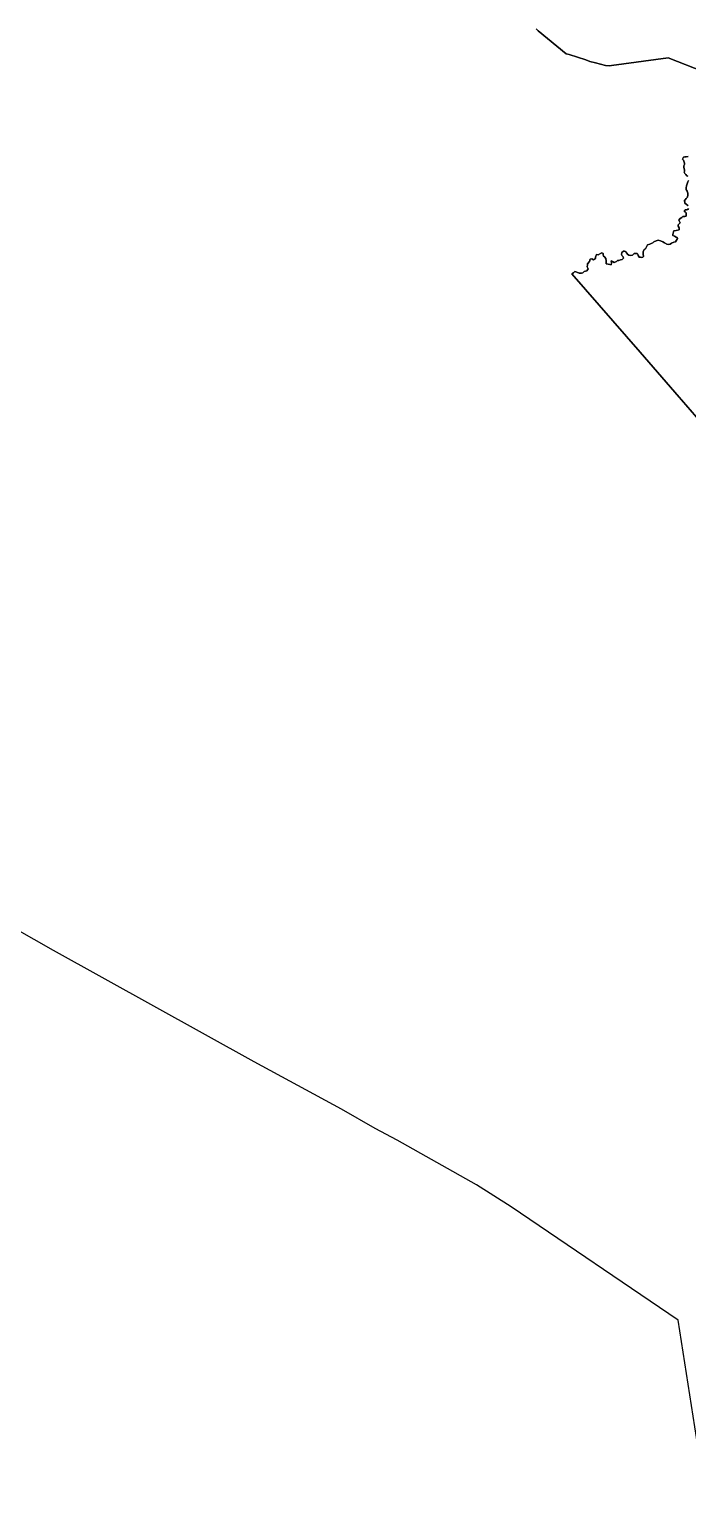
# Model space of a CAD drawing. Header units: inches. Extents: x 33.9 to 41.9, y -4.8 to 5.4.
# Drawn here: x 37.209 to 37.679, y -3.18 to -2.137 of the extents above; entities that cross this region are included whole.
import ezdxf

# ---------------------------------------------------------------- set-up
doc = ezdxf.new("R2010")
doc.units = ezdxf.units.IN
doc.header["$MEASUREMENT"] = 0
doc.layers.add('Counties', color=7, linetype='Continuous')

msp = doc.modelspace()

# ---------------------------------------------------------------- linework, layer by layer
at = {"layer": 'Counties'}
for points in [[(37.6902, -2.1675), (37.6649, -2.1576), (37.6245, -2.163), (37.6227, -2.1632), (37.6202, -2.163), (37.6165, -2.162), (37.6131, -2.161), (37.609, -2.1601), (37.606, -2.159), (37.5942, -2.1552), (37.5922, -2.1546), (37.5721, -2.1383), (37.5706, -2.1369)], [(37.5706, -2.1369), (37.5721, -2.1383), (37.5922, -2.1546), (37.5942, -2.1552), (37.606, -2.159), (37.609, -2.1601), (37.6131, -2.161), (37.6165, -2.162), (37.6202, -2.163), (37.6227, -2.1632), (37.6245, -2.163), (37.6649, -2.1576), (37.6902, -2.1675)], [(37.6902, -2.1675), (37.6649, -2.1576), (37.6245, -2.163), (37.6227, -2.1632), (37.6202, -2.163), (37.6165, -2.162), (37.6131, -2.161), (37.609, -2.1601), (37.606, -2.159), (37.5942, -2.1552), (37.5922, -2.1546), (37.5721, -2.1383), (37.5706, -2.1369)], [(37.5706, -2.1369), (37.5721, -2.1383), (37.5922, -2.1546), (37.5942, -2.1552), (37.606, -2.159), (37.609, -2.1601), (37.6131, -2.161), (37.6165, -2.162), (37.6202, -2.163), (37.6227, -2.1632), (37.6245, -2.163), (37.6649, -2.1576), (37.6902, -2.1675)], [(37.6789, -2.242), (37.6781, -2.2416), (37.6774, -2.2407), (37.6768, -2.2399), (37.6762, -2.239), (37.6764, -2.2386), (37.6764, -2.2374), (37.6761, -2.2358), (37.6761, -2.2345), (37.6766, -2.2335), (37.6764, -2.2326), (37.6758, -2.2304), (37.6752, -2.2298), (37.6759, -2.2283), (37.6768, -2.2281), (37.6777, -2.2281), (37.6791, -2.2279)], [(37.6791, -2.2279), (37.6777, -2.2281), (37.6768, -2.2281), (37.6759, -2.2283), (37.6752, -2.2298), (37.6758, -2.2304), (37.6764, -2.2326), (37.6766, -2.2335), (37.6761, -2.2345), (37.6761, -2.2358), (37.6764, -2.2374), (37.6764, -2.2386), (37.6762, -2.239), (37.6768, -2.2399), (37.6774, -2.2407), (37.6781, -2.2416), (37.6789, -2.242)], [(37.6789, -2.242), (37.6781, -2.2416), (37.6774, -2.2407), (37.6768, -2.2399), (37.6762, -2.239), (37.6764, -2.2386), (37.6764, -2.2374), (37.6761, -2.2358), (37.6761, -2.2345), (37.6766, -2.2335), (37.6764, -2.2326), (37.6758, -2.2304), (37.6752, -2.2298), (37.6759, -2.2283), (37.6768, -2.2281), (37.6777, -2.2281), (37.6791, -2.2279)], [(37.6791, -2.2279), (37.6777, -2.2281), (37.6768, -2.2281), (37.6759, -2.2283), (37.6752, -2.2298), (37.6758, -2.2304), (37.6764, -2.2326), (37.6766, -2.2335), (37.6761, -2.2345), (37.6761, -2.2358), (37.6764, -2.2374), (37.6764, -2.2386), (37.6762, -2.239), (37.6768, -2.2399), (37.6774, -2.2407), (37.6781, -2.2416), (37.6789, -2.242)], [(37.6791, -2.2632), (37.6788, -2.2628), (37.6776, -2.262), (37.6767, -2.2611), (37.6767, -2.2601), (37.6763, -2.2598), (37.6777, -2.2579), (37.6786, -2.2568), (37.6788, -2.2553), (37.6788, -2.2541), (37.6783, -2.2526), (37.678, -2.252), (37.6777, -2.2517), (37.6776, -2.2503), (37.678, -2.2489), (37.6784, -2.2475), (37.6788, -2.246), (37.6793, -2.2449)], [(37.6793, -2.2449), (37.6788, -2.246), (37.6784, -2.2475), (37.678, -2.2489), (37.6776, -2.2503), (37.6777, -2.2517), (37.678, -2.252), (37.6783, -2.2526), (37.6788, -2.2541), (37.6788, -2.2553), (37.6786, -2.2568), (37.6777, -2.2579), (37.6763, -2.2598), (37.6767, -2.2601), (37.6767, -2.2611), (37.6776, -2.262), (37.6788, -2.2628), (37.6791, -2.2632)], [(37.6791, -2.2632), (37.6788, -2.2628), (37.6776, -2.262), (37.6767, -2.2611), (37.6767, -2.2601), (37.6763, -2.2598), (37.6777, -2.2579), (37.6786, -2.2568), (37.6788, -2.2553), (37.6788, -2.2541), (37.6783, -2.2526), (37.678, -2.252), (37.6777, -2.2517), (37.6776, -2.2503), (37.678, -2.2489), (37.6784, -2.2475), (37.6788, -2.246), (37.6793, -2.2449)], [(37.6793, -2.2449), (37.6788, -2.246), (37.6784, -2.2475), (37.678, -2.2489), (37.6776, -2.2503), (37.6777, -2.2517), (37.678, -2.252), (37.6783, -2.2526), (37.6788, -2.2541), (37.6788, -2.2553), (37.6786, -2.2568), (37.6777, -2.2579), (37.6763, -2.2598), (37.6767, -2.2601), (37.6767, -2.2611), (37.6776, -2.262), (37.6788, -2.2628), (37.6791, -2.2632)], [(37.7502, -2.489), (37.6448, -2.3675), (37.5962, -2.3117), (37.5974, -2.3109), (37.5982, -2.3099), (37.5997, -2.3105), (37.6013, -2.3112), (37.603, -2.3112), (37.604, -2.311), (37.605, -2.31), (37.6068, -2.3094), (37.6077, -2.3081), (37.6071, -2.3067), (37.6074, -2.3053), (37.6074, -2.3044), (37.6088, -2.3028), (37.6093, -2.3011), (37.6104, -2.301), (37.6115, -2.3015), (37.6131, -2.3007), (37.613, -2.2998), (37.6138, -2.2979), (37.6148, -2.298), (37.6165, -2.2971), (37.6175, -2.2967), (37.6185, -2.2971), (37.6185, -2.2979), (37.6188, -2.2991), (37.6195, -2.2995), (37.6204, -2.3006), (37.6207, -2.3023), (37.6206, -2.3044), (37.622, -2.3047), (37.6232, -2.305), (37.6243, -2.3051), (37.6245, -2.3037), (37.6243, -2.3024), (37.6251, -2.3029), (37.6263, -2.3034), (37.6281, -2.3027), (37.6287, -2.302), (37.6296, -2.3021), (37.6308, -2.3017), (37.6321, -2.3014), (37.633, -2.3004), (37.6328, -2.2995), (37.6321, -2.2987), (37.6315, -2.2978), (37.6318, -2.2965), (37.6329, -2.2954), (37.6336, -2.2954), (37.6343, -2.2956), (37.6347, -2.296), (37.6354, -2.2969), (37.6358, -2.2975), (37.6367, -2.2984), (37.6377, -2.2985), (37.6394, -2.2982), (37.6399, -2.2977), (37.6407, -2.2972), (37.6417, -2.2972), (37.6427, -2.2972), (37.6431, -2.2976), (37.6435, -2.2986), (37.6441, -2.2996), (37.6451, -2.2998), (37.6458, -2.2999), (37.6468, -2.2998), (37.6473, -2.2992), (37.647, -2.2975), (37.6469, -2.2969), (37.6471, -2.2958), (37.6477, -2.2943), (37.6487, -2.2938), (37.6493, -2.2924), (37.6501, -2.291), (37.6518, -2.2904), (37.6528, -2.29), (37.654, -2.2896), (37.6547, -2.2888), (37.6563, -2.2881), (37.6578, -2.2877), (37.6595, -2.2881), (37.661, -2.2888), (37.6623, -2.2896), (37.6639, -2.2904), (37.6653, -2.2907), (37.6663, -2.2905), (37.6672, -2.2897), (37.6689, -2.2889), (37.6702, -2.2887), (37.6708, -2.2877), (37.6714, -2.2865), (37.6712, -2.2857), (37.6706, -2.2854), (37.6694, -2.2847), (37.6681, -2.2842), (37.6683, -2.2835), (37.6686, -2.2816), (37.669, -2.2809), (37.6705, -2.2807), (37.6727, -2.2802), (37.6728, -2.2788), (37.672, -2.2777), (37.6721, -2.2767), (37.6734, -2.2751), (37.6725, -2.2734), (37.6735, -2.2722), (37.6745, -2.2715), (37.6753, -2.2707), (37.6768, -2.2708), (37.6777, -2.2705), (37.6778, -2.2694), (37.6778, -2.2685), (37.6775, -2.2677), (37.6766, -2.2673), (37.6766, -2.2664), (37.6771, -2.266), (37.678, -2.266), (37.6788, -2.2656), (37.6794, -2.2649)], [(37.6794, -2.2649), (37.6788, -2.2656), (37.678, -2.266), (37.6771, -2.266), (37.6766, -2.2664), (37.6766, -2.2673), (37.6775, -2.2677), (37.6778, -2.2685), (37.6778, -2.2694), (37.6777, -2.2705), (37.6768, -2.2708), (37.6753, -2.2707), (37.6745, -2.2715), (37.6735, -2.2722), (37.6725, -2.2734), (37.6734, -2.2751), (37.6721, -2.2767), (37.672, -2.2777), (37.6728, -2.2788), (37.6727, -2.2802), (37.6705, -2.2807), (37.669, -2.2809), (37.6686, -2.2816), (37.6683, -2.2835), (37.6681, -2.2842), (37.6694, -2.2847), (37.6706, -2.2854), (37.6712, -2.2857), (37.6714, -2.2865), (37.6708, -2.2877), (37.6702, -2.2887), (37.6689, -2.2889), (37.6672, -2.2897), (37.6663, -2.2905), (37.6653, -2.2907), (37.6639, -2.2904), (37.6623, -2.2896), (37.661, -2.2888), (37.6595, -2.2881), (37.6578, -2.2877), (37.6563, -2.2881), (37.6547, -2.2888), (37.654, -2.2896), (37.6528, -2.29), (37.6518, -2.2904), (37.6501, -2.291), (37.6493, -2.2924), (37.6487, -2.2938), (37.6477, -2.2943), (37.6471, -2.2958), (37.6469, -2.2969), (37.647, -2.2975), (37.6473, -2.2992), (37.6468, -2.2998), (37.6458, -2.2999), (37.6451, -2.2998), (37.6441, -2.2996), (37.6435, -2.2986), (37.6431, -2.2976), (37.6427, -2.2972), (37.6417, -2.2972), (37.6407, -2.2972), (37.6399, -2.2977), (37.6394, -2.2982), (37.6377, -2.2985), (37.6367, -2.2984), (37.6358, -2.2975), (37.6354, -2.2969), (37.6347, -2.296), (37.6343, -2.2956), (37.6336, -2.2954), (37.6329, -2.2954), (37.6318, -2.2965), (37.6315, -2.2978), (37.6321, -2.2987), (37.6328, -2.2995), (37.633, -2.3004), (37.6321, -2.3014), (37.6308, -2.3017), (37.6296, -2.3021), (37.6287, -2.302), (37.6281, -2.3027), (37.6263, -2.3034), (37.6251, -2.3029), (37.6243, -2.3024), (37.6245, -2.3037), (37.6243, -2.3051), (37.6232, -2.305), (37.622, -2.3047), (37.6206, -2.3044), (37.6207, -2.3023), (37.6204, -2.3006), (37.6195, -2.2995), (37.6188, -2.2991), (37.6185, -2.2979), (37.6185, -2.2971), (37.6175, -2.2967), (37.6165, -2.2971), (37.6148, -2.298), (37.6138, -2.2979), (37.613, -2.2998), (37.6131, -2.3007), (37.6115, -2.3015), (37.6104, -2.301), (37.6093, -2.3011), (37.6088, -2.3028), (37.6074, -2.3044), (37.6074, -2.3053), (37.6071, -2.3067), (37.6077, -2.3081), (37.6068, -2.3094), (37.605, -2.31), (37.604, -2.311), (37.603, -2.3112), (37.6013, -2.3112), (37.5997, -2.3105), (37.5982, -2.3099), (37.5974, -2.3109), (37.5962, -2.3117), (37.6448, -2.3675), (37.8151, -2.564)], [(37.7502, -2.489), (37.6448, -2.3675), (37.5962, -2.3117), (37.5974, -2.3109), (37.5982, -2.3099), (37.5997, -2.3105), (37.6013, -2.3112), (37.603, -2.3112), (37.604, -2.311), (37.605, -2.31), (37.6068, -2.3094), (37.6077, -2.3081), (37.6071, -2.3067), (37.6074, -2.3053), (37.6074, -2.3044), (37.6088, -2.3028), (37.6093, -2.3011), (37.6104, -2.301), (37.6115, -2.3015), (37.6131, -2.3007), (37.613, -2.2998), (37.6138, -2.2979), (37.6148, -2.298), (37.6165, -2.2971), (37.6175, -2.2967), (37.6185, -2.2971), (37.6185, -2.2979), (37.6188, -2.2991), (37.6195, -2.2995), (37.6204, -2.3006), (37.6207, -2.3023), (37.6206, -2.3044), (37.622, -2.3047), (37.6232, -2.305), (37.6243, -2.3051), (37.6245, -2.3037), (37.6243, -2.3024), (37.6251, -2.3029), (37.6263, -2.3034), (37.6281, -2.3027), (37.6287, -2.302), (37.6296, -2.3021), (37.6308, -2.3017), (37.6321, -2.3014), (37.633, -2.3004), (37.6328, -2.2995), (37.6321, -2.2987), (37.6315, -2.2978), (37.6318, -2.2965), (37.6329, -2.2954), (37.6336, -2.2954), (37.6343, -2.2956), (37.6347, -2.296), (37.6354, -2.2969), (37.6358, -2.2975), (37.6367, -2.2984), (37.6377, -2.2985), (37.6394, -2.2982), (37.6399, -2.2977), (37.6407, -2.2972), (37.6417, -2.2972), (37.6427, -2.2972), (37.6431, -2.2976), (37.6435, -2.2986), (37.6441, -2.2996), (37.6451, -2.2998), (37.6458, -2.2999), (37.6468, -2.2998), (37.6473, -2.2992), (37.647, -2.2975), (37.6469, -2.2969), (37.6471, -2.2958), (37.6477, -2.2943), (37.6487, -2.2938), (37.6493, -2.2924), (37.6501, -2.291), (37.6518, -2.2904), (37.6528, -2.29), (37.654, -2.2896), (37.6547, -2.2888), (37.6563, -2.2881), (37.6578, -2.2877), (37.6595, -2.2881), (37.661, -2.2888), (37.6623, -2.2896), (37.6639, -2.2904), (37.6653, -2.2907), (37.6663, -2.2905), (37.6672, -2.2897), (37.6689, -2.2889), (37.6702, -2.2887), (37.6708, -2.2877), (37.6714, -2.2865), (37.6712, -2.2857), (37.6706, -2.2854), (37.6694, -2.2847), (37.6681, -2.2842), (37.6683, -2.2835), (37.6686, -2.2816), (37.669, -2.2809), (37.6705, -2.2807), (37.6727, -2.2802), (37.6728, -2.2788), (37.672, -2.2777), (37.6721, -2.2767), (37.6734, -2.2751), (37.6725, -2.2734), (37.6735, -2.2722), (37.6745, -2.2715), (37.6753, -2.2707), (37.6768, -2.2708), (37.6777, -2.2705), (37.6778, -2.2694), (37.6778, -2.2685), (37.6775, -2.2677), (37.6766, -2.2673), (37.6766, -2.2664), (37.6771, -2.266), (37.678, -2.266), (37.6788, -2.2656), (37.6794, -2.2649)], [(37.6794, -2.2649), (37.6788, -2.2656), (37.678, -2.266), (37.6771, -2.266), (37.6766, -2.2664), (37.6766, -2.2673), (37.6775, -2.2677), (37.6778, -2.2685), (37.6778, -2.2694), (37.6777, -2.2705), (37.6768, -2.2708), (37.6753, -2.2707), (37.6745, -2.2715), (37.6735, -2.2722), (37.6725, -2.2734), (37.6734, -2.2751), (37.6721, -2.2767), (37.672, -2.2777), (37.6728, -2.2788), (37.6727, -2.2802), (37.6705, -2.2807), (37.669, -2.2809), (37.6686, -2.2816), (37.6683, -2.2835), (37.6681, -2.2842), (37.6694, -2.2847), (37.6706, -2.2854), (37.6712, -2.2857), (37.6714, -2.2865), (37.6708, -2.2877), (37.6702, -2.2887), (37.6689, -2.2889), (37.6672, -2.2897), (37.6663, -2.2905), (37.6653, -2.2907), (37.6639, -2.2904), (37.6623, -2.2896), (37.661, -2.2888), (37.6595, -2.2881), (37.6578, -2.2877), (37.6563, -2.2881), (37.6547, -2.2888), (37.654, -2.2896), (37.6528, -2.29), (37.6518, -2.2904), (37.6501, -2.291), (37.6493, -2.2924), (37.6487, -2.2938), (37.6477, -2.2943), (37.6471, -2.2958), (37.6469, -2.2969), (37.647, -2.2975), (37.6473, -2.2992), (37.6468, -2.2998), (37.6458, -2.2999), (37.6451, -2.2998), (37.6441, -2.2996), (37.6435, -2.2986), (37.6431, -2.2976), (37.6427, -2.2972), (37.6417, -2.2972), (37.6407, -2.2972), (37.6399, -2.2977), (37.6394, -2.2982), (37.6377, -2.2985), (37.6367, -2.2984), (37.6358, -2.2975), (37.6354, -2.2969), (37.6347, -2.296), (37.6343, -2.2956), (37.6336, -2.2954), (37.6329, -2.2954), (37.6318, -2.2965), (37.6315, -2.2978), (37.6321, -2.2987), (37.6328, -2.2995), (37.633, -2.3004), (37.6321, -2.3014), (37.6308, -2.3017), (37.6296, -2.3021), (37.6287, -2.302), (37.6281, -2.3027), (37.6263, -2.3034), (37.6251, -2.3029), (37.6243, -2.3024), (37.6245, -2.3037), (37.6243, -2.3051), (37.6232, -2.305), (37.622, -2.3047), (37.6206, -2.3044), (37.6207, -2.3023), (37.6204, -2.3006), (37.6195, -2.2995), (37.6188, -2.2991), (37.6185, -2.2979), (37.6185, -2.2971), (37.6175, -2.2967), (37.6165, -2.2971), (37.6148, -2.298), (37.6138, -2.2979), (37.613, -2.2998), (37.6131, -2.3007), (37.6115, -2.3015), (37.6104, -2.301), (37.6093, -2.3011), (37.6088, -2.3028), (37.6074, -2.3044), (37.6074, -2.3053), (37.6071, -2.3067), (37.6077, -2.3081), (37.6068, -2.3094), (37.605, -2.31), (37.604, -2.311), (37.603, -2.3112), (37.6013, -2.3112), (37.5997, -2.3105), (37.5982, -2.3099), (37.5974, -2.3109), (37.5962, -2.3117), (37.6448, -2.3675), (37.8151, -2.564)], [(37.6909, -3.1799), (37.672, -3.0581), (37.5529, -2.9772), (37.528, -2.9617), (37.4716, -2.9298), (37.4558, -2.9213), (37.4318, -2.9077), (37.3694, -2.8738), (37.2264, -2.7943), (37.0953, -2.72)], [(37.6909, -3.1799), (37.672, -3.0581), (37.5529, -2.9772), (37.528, -2.9617), (37.4716, -2.9298), (37.4558, -2.9213), (37.4318, -2.9077), (37.3694, -2.8738), (37.2264, -2.7943), (37.0953, -2.72)]]:
    msp.add_lwpolyline(points, dxfattribs=at)

doc.saveas('drawing.dxf')
